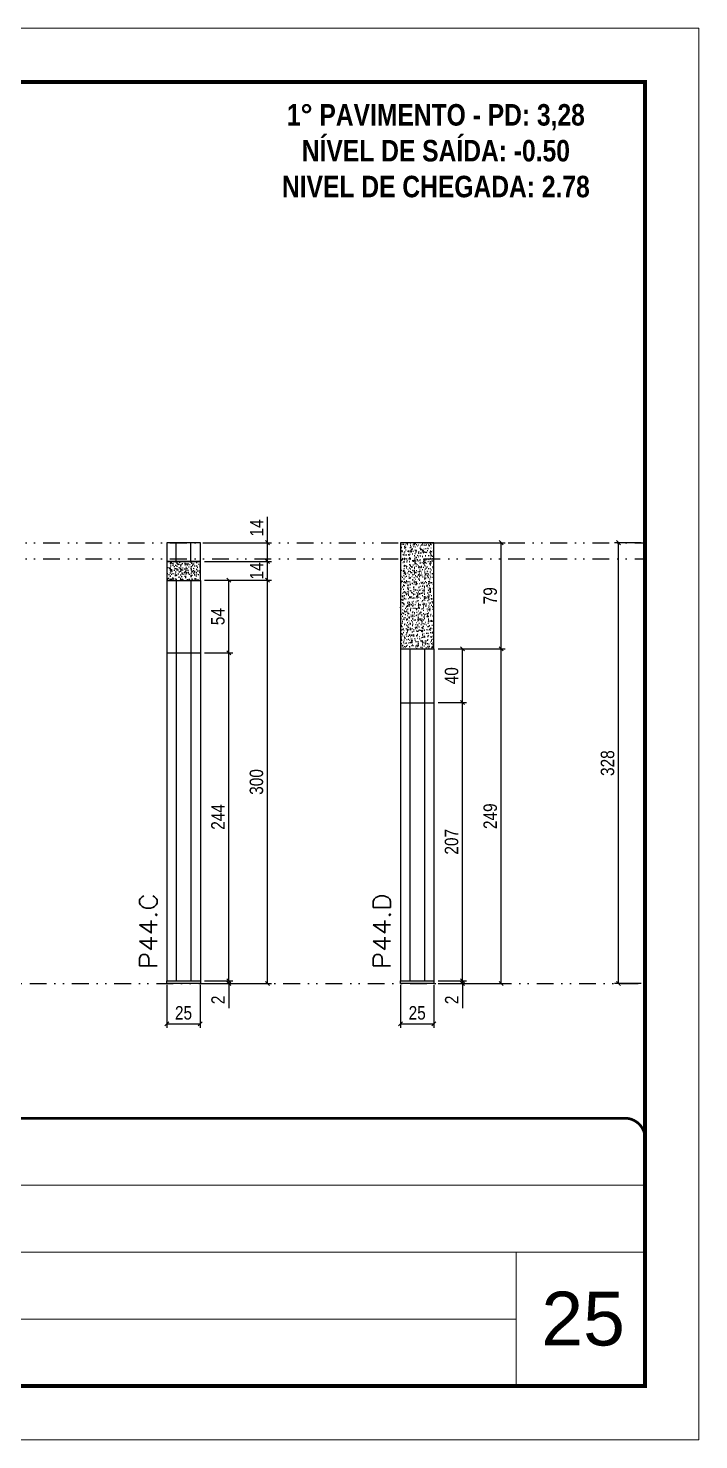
# Model space of a CAD drawing. Extents: x 14400 to 20667, y -21631 to 6985.
# Drawn here: x 15399 to 15898, y -957 to 93 of the extents above; entities that cross this region are included whole.
import ezdxf

# ---------------------------------------------------------------- set-up
doc = ezdxf.new("R2010")
doc.units = 0
for name, pattern in [('CONTINUO', [0]), ('DASHED', [0.75, 0.5, -0.25]), ('DIVIDE2', [0.625, 0.25, -0.125, 0, -0.125, 0, -0.125])]:
    doc.linetypes.add(name, pattern=pattern)
for name, color, linetype, lineweight in [('CARIMBO', 255, 'Continuous', 9), ('Folhas', 255, 'Continuous', 9), ('SARRAFO DE PRESSAO', 251, 'DASHED', 9), ('Texto Seção', 7, 'Continuous', 15)]:
    doc.layers.add(name, color=color, linetype=linetype, lineweight=lineweight)
for name, color, linetype in [('COTA', 241, 'Continuous'), ('NOMENCLATURA', 7, 'Continuous'), ('Nível', 160, 'Continuous'), ('Painéis', 200, 'Continuous'), ('SARR_2.2x7', 40, 'Continuous')]:
    doc.layers.add(name, color=color, linetype=linetype)
doc.styles.add('ARIAL', font='arial.ttf')
doc.styles.add('COTA TECNICA', font='techl___.ttf', dxfattribs={"height": 10})
doc.styles.add('COTA TECNICA-50', font='techl___.ttf', dxfattribs={"height": 10})
doc.styles.add('REGUA-120', font='ROMANS.shx', dxfattribs={"height": 15})
doc.styles.add('ROMANC', font='techb___.ttf', dxfattribs={"height": 2.5})
doc.dimstyles.new('COTA PAINEL-50', dxfattribs={"dimtxt": 10, "dimasz": 3, "dimexe": 3, "dimexo": 3, "dimgap": 3, "dimtad": 1, "dimdec": 1, "dimzin": 12, "dimdsep": 46, "dimtxsty": 'COTA TECNICA-50', "dimblk1": 'OBLIQUE', "dimblk2": 'OBLIQUE', "dimsah": 1, "dimcen": 0.9, "dimclrd": 4, "dimclre": 4, "dimclrt": 240, "dimadec": 1, "dimazin": 3, "dimtfac": 1, "dimtdec": 1, "dimtmove": 0, "dimatfit": 3, "dimfxl": 1, "dimtolj": 1, "dimtzin": 12, "dimarcsym": 0})
doc.dimstyles.new('PAINEL', dxfattribs={"dimtxt": 10, "dimasz": 3, "dimexe": 3, "dimexo": 3, "dimgap": 3, "dimtad": 1, "dimdec": 1, "dimzin": 12, "dimdsep": 46, "dimtxsty": 'COTA TECNICA', "dimblk1": 'OBLIQUE', "dimblk2": 'OBLIQUE', "dimsah": 1, "dimcen": 0.9, "dimclrd": 4, "dimclre": 4, "dimclrt": 240, "dimadec": 1, "dimazin": 3, "dimtfac": 1, "dimtdec": 1, "dimtmove": 0, "dimatfit": 3, "dimfxl": 1, "dimtolj": 1, "dimtzin": 12, "dimarcsym": 0})

# ---------------------------------------------------------------- blocks, each defined once
blk = doc.blocks.new('9999999999')
at = {"color": 30, "linetype": 'CONTINUO'}
for p, q in [((98564.6, 34379.6), (99584, 34379.6)), ((98564.6, 34329.8), (99488, 34329.8)), ((99584, 34329.8), (99488, 34329.8)), ((99488, 34329.8), (99488, 34230.2)), ((98564.6, 34280), (99488, 34280))]:
    blk.add_line(p, q, dxfattribs=at)
at = {"color": 30, "linetype": 'CONTINUO', "const_width": 2}
blk.add_lwpolyline([(99584, 34230.2), (99584, 34414.4, 0.414214), (99569, 34429.4), (98229, 34429.4, 0.414214), (98214, 34414.4), (98214, 34245.2, 0.414214), (98229, 34230.2), (99584, 34230.2)], format="xyb", dxfattribs=at)
at = {"layer": 'Folhas'}
blk.add_lwpolyline([(98139, 34190.2), (99624, 34190.2), (99624, 35240.2), (98139, 35240.2)], close=True, dxfattribs=at)
at = {"layer": 'Folhas', "color": 30, "const_width": 3}
blk.add_lwpolyline([(98214, 34230.2), (99584, 34230.2), (99584, 35200.2), (98214, 35200.2)], close=True, dxfattribs=at)
blk = doc.blocks.new('_Oblique')
at = {"color": 0, "linetype": 'ByBlock', "lineweight": -2}
blk.add_line((-0.5, -0.5), (0.5, 0.5), dxfattribs=at)
blk = doc.blocks.new('*D1474')
at = {"layer": 'COTA', "color": 4, "lineweight": -2, "transparency": 16777216}
for p, q in [((15855.5, -289.4), (15835.8, -289.4)), ((15838.8, -617.4), (15838.8, -289.4)), ((15855.5, -617.4), (15835.8, -617.4))]:
    blk.add_line(p, q, dxfattribs=at)
at = {"layer": 'Defpoints', "color": 0, "transparency": 16777216}
for p in [(15838.8, -289.4), (15858.5, -289.4), (15858.5, -617.4)]:
    blk.add_point(p, dxfattribs=at)
at = {"layer": 'COTA', "color": 4, "lineweight": -2, "transparency": 16777216, "xscale": 3, "yscale": 3, "zscale": 3}
for p, rotation in [((15838.8, -289.4), 90), ((15838.8, -617.4), 270)]:
    blk.add_blockref('_Oblique', p, dxfattribs=dict(at, rotation=rotation))
at = {"layer": 'COTA', "color": 240, "transparency": 16777216, "insert": (15830.6, -453.4), "char_height": 10, "attachment_point": 5, "rotation": 90, "style": 'COTA TECNICA'}
blk.add_mtext('\\A1;328', dxfattribs=at)
blk = doc.blocks.new('*D1450')
at = {"layer": 'COTA', "color": 4, "lineweight": -2, "transparency": 16777216}
for p, q in [((15502.5, -618.4), (15502.5, -650.3)), ((15527.5, -618.4), (15527.5, -650.3)), ((15502.5, -647.3), (15527.5, -647.3))]:
    blk.add_line(p, q, dxfattribs=at)
at = {"layer": 'Defpoints', "color": 0, "transparency": 16777216}
for p in [(15502.5, -615.4), (15527.5, -615.4), (15527.5, -647.3)]:
    blk.add_point(p, dxfattribs=at)
at = {"layer": 'COTA', "color": 4, "lineweight": -2, "transparency": 16777216, "xscale": 3, "yscale": 3, "zscale": 3, "rotation": 180}
blk.add_blockref('_Oblique', (15502.5, -647.3), dxfattribs=at)
at = {"layer": 'COTA', "color": 4, "lineweight": -2, "transparency": 16777216, "xscale": 3, "yscale": 3, "zscale": 3}
blk.add_blockref('_Oblique', (15527.5, -647.3), dxfattribs=at)
at = {"layer": 'COTA', "color": 240, "transparency": 16777216, "insert": (15515, -639.2), "char_height": 10, "attachment_point": 5, "style": 'COTA TECNICA'}
blk.add_mtext('\\A1;25', dxfattribs=at)
blk = doc.blocks.new('*D1451')
at = {"layer": 'COTA', "color": 4, "lineweight": -2, "transparency": 16777216}
for p, q in [((15530.5, -615.4), (15551.7, -615.4)), ((15530.5, -617.4), (15551.7, -617.4)), ((15548.7, -615.4), (15548.7, -612.4)), ((15548.7, -615.4), (15548.7, -617.4)), ((15548.7, -617.4), (15548.7, -635.6))]:
    blk.add_line(p, q, dxfattribs=at)
at = {"layer": 'Defpoints', "color": 0, "transparency": 16777216}
for p in [(15527.5, -615.4), (15527.5, -617.4), (15548.7, -615.4)]:
    blk.add_point(p, dxfattribs=at)
at = {"layer": 'COTA', "color": 4, "lineweight": -2, "transparency": 16777216, "xscale": 3, "yscale": 3, "zscale": 3}
for p, rotation in [((15548.7, -615.4), 270), ((15548.7, -617.4), 90)]:
    blk.add_blockref('_Oblique', p, dxfattribs=dict(at, rotation=rotation))
at = {"layer": 'COTA', "color": 240, "transparency": 16777216, "insert": (15540.7, -629.5), "char_height": 10, "attachment_point": 5, "rotation": 90, "style": 'COTA TECNICA-50'}
blk.add_mtext('\\A1;2', dxfattribs=at)
blk = doc.blocks.new('*D1452')
at = {"layer": 'COTA', "color": 4, "lineweight": -2, "transparency": 16777216}
for p, q in [((15530.5, -317.4), (15580.5, -317.4)), ((15577.5, -617.4), (15577.5, -317.4)), ((15530.5, -617.4), (15580.5, -617.4))]:
    blk.add_line(p, q, dxfattribs=at)
at = {"layer": 'Defpoints', "color": 0, "transparency": 16777216}
for p in [(15527.5, -317.4), (15577.5, -317.4), (15527.5, -617.4)]:
    blk.add_point(p, dxfattribs=at)
at = {"layer": 'COTA', "color": 4, "lineweight": -2, "transparency": 16777216, "xscale": 3, "yscale": 3, "zscale": 3}
for p, rotation in [((15577.5, -317.4), 90), ((15577.5, -617.4), 270)]:
    blk.add_blockref('_Oblique', p, dxfattribs=dict(at, rotation=rotation))
at = {"layer": 'COTA', "color": 240, "transparency": 16777216, "insert": (15569.3, -467.4), "char_height": 10, "attachment_point": 5, "rotation": 90, "style": 'COTA TECNICA-50'}
blk.add_mtext('\\A1;300', dxfattribs=at)
blk = doc.blocks.new('*D1476')
at = {"layer": 'COTA', "color": 4, "lineweight": -2, "transparency": 16777216}
for p, q in [((15530.5, -303.4), (15580.5, -303.4)), ((15577.5, -317.4), (15577.5, -303.4)), ((15530.5, -317.4), (15580.5, -317.4))]:
    blk.add_line(p, q, dxfattribs=at)
at = {"layer": 'Defpoints', "color": 0, "transparency": 16777216}
for p in [(15527.5, -303.4), (15577.5, -303.4), (15527.5, -317.4)]:
    blk.add_point(p, dxfattribs=at)
at = {"layer": 'COTA', "color": 4, "lineweight": -2, "transparency": 16777216, "xscale": 3, "yscale": 3, "zscale": 3}
for p, rotation in [((15577.5, -303.4), 90), ((15577.5, -317.4), 270)]:
    blk.add_blockref('_Oblique', p, dxfattribs=dict(at, rotation=rotation))
at = {"layer": 'COTA', "color": 240, "transparency": 16777216, "insert": (15569.4, -310.4), "char_height": 10, "attachment_point": 5, "rotation": 90, "style": 'COTA TECNICA'}
blk.add_mtext('\\A1;14', dxfattribs=at)
blk = doc.blocks.new('*D1477')
at = {"layer": 'COTA', "color": 4, "lineweight": -2, "transparency": 16777216}
for p, q in [((15530.5, -371.4), (15551.7, -371.4)), ((15548.7, -615.4), (15548.7, -371.4)), ((15530.5, -615.4), (15551.7, -615.4))]:
    blk.add_line(p, q, dxfattribs=at)
at = {"layer": 'Defpoints', "color": 0, "transparency": 16777216}
for p in [(15527.5, -371.4), (15548.7, -371.4), (15527.5, -615.4)]:
    blk.add_point(p, dxfattribs=at)
at = {"layer": 'COTA', "color": 4, "lineweight": -2, "transparency": 16777216, "xscale": 3, "yscale": 3, "zscale": 3}
for p, rotation in [((15548.7, -371.4), 90), ((15548.7, -615.4), 270)]:
    blk.add_blockref('_Oblique', p, dxfattribs=dict(at, rotation=rotation))
at = {"layer": 'COTA', "color": 240, "transparency": 16777216, "insert": (15540.6, -493.4), "char_height": 10, "attachment_point": 5, "rotation": 90, "style": 'COTA TECNICA'}
blk.add_mtext('\\A1;244', dxfattribs=at)
blk = doc.blocks.new('*D1478')
at = {"layer": 'COTA', "color": 4, "lineweight": -2, "transparency": 16777216}
for p, q in [((15577.5, -289.4), (15577.5, -270.3)), ((15530.5, -289.4), (15580.5, -289.4)), ((15577.5, -303.4), (15577.5, -289.4)), ((15530.5, -303.4), (15580.5, -303.4))]:
    blk.add_line(p, q, dxfattribs=at)
at = {"layer": 'Defpoints', "color": 0, "transparency": 16777216}
for p in [(15527.5, -289.4), (15577.5, -289.4), (15527.5, -303.4)]:
    blk.add_point(p, dxfattribs=at)
at = {"layer": 'COTA', "color": 4, "lineweight": -2, "transparency": 16777216, "xscale": 3, "yscale": 3, "zscale": 3}
for p, rotation in [((15577.5, -289.4), 90), ((15577.5, -303.4), 270)]:
    blk.add_blockref('_Oblique', p, dxfattribs=dict(at, rotation=rotation))
at = {"layer": 'COTA', "color": 240, "transparency": 16777216, "insert": (15569.4, -278.4), "char_height": 10, "attachment_point": 5, "rotation": 90, "style": 'COTA TECNICA'}
blk.add_mtext('\\A1;14', dxfattribs=at)
blk = doc.blocks.new('*D1479')
at = {"layer": 'COTA', "color": 4, "lineweight": -2, "transparency": 16777216}
for p, q in [((15530.5, -317.4), (15551.7, -317.4)), ((15548.7, -371.4), (15548.7, -317.4)), ((15530.5, -371.4), (15551.7, -371.4))]:
    blk.add_line(p, q, dxfattribs=at)
at = {"layer": 'Defpoints', "color": 0, "transparency": 16777216}
for p in [(15527.5, -317.4), (15548.7, -317.4), (15527.5, -371.4)]:
    blk.add_point(p, dxfattribs=at)
at = {"layer": 'COTA', "color": 4, "lineweight": -2, "transparency": 16777216, "xscale": 3, "yscale": 3, "zscale": 3}
for p, rotation in [((15548.7, -317.4), 90), ((15548.7, -371.4), 270)]:
    blk.add_blockref('_Oblique', p, dxfattribs=dict(at, rotation=rotation))
at = {"layer": 'COTA', "color": 240, "transparency": 16777216, "insert": (15540.6, -344.4), "char_height": 10, "attachment_point": 5, "rotation": 90, "style": 'COTA TECNICA'}
blk.add_mtext('\\A1;54', dxfattribs=at)
blk = doc.blocks.new('*D1453')
at = {"layer": 'COTA', "color": 4, "lineweight": -2, "transparency": 16777216}
for p, q in [((15676.4, -618.4), (15676.4, -650.3)), ((15701.4, -618.4), (15701.4, -650.3)), ((15676.4, -647.3), (15701.4, -647.3))]:
    blk.add_line(p, q, dxfattribs=at)
at = {"layer": 'Defpoints', "color": 0, "transparency": 16777216}
for p in [(15676.4, -615.4), (15701.4, -615.4), (15701.4, -647.3)]:
    blk.add_point(p, dxfattribs=at)
at = {"layer": 'COTA', "color": 4, "lineweight": -2, "transparency": 16777216, "xscale": 3, "yscale": 3, "zscale": 3, "rotation": 180}
blk.add_blockref('_Oblique', (15676.4, -647.3), dxfattribs=at)
at = {"layer": 'COTA', "color": 4, "lineweight": -2, "transparency": 16777216, "xscale": 3, "yscale": 3, "zscale": 3}
blk.add_blockref('_Oblique', (15701.4, -647.3), dxfattribs=at)
at = {"layer": 'COTA', "color": 240, "transparency": 16777216, "insert": (15688.9, -639.2), "char_height": 10, "attachment_point": 5, "style": 'COTA TECNICA'}
blk.add_mtext('\\A1;25', dxfattribs=at)
blk = doc.blocks.new('*D1454')
at = {"layer": 'COTA', "color": 4, "lineweight": -2, "transparency": 16777216}
for p, q in [((15704.4, -615.4), (15725.6, -615.4)), ((15704.4, -617.4), (15725.6, -617.4)), ((15722.6, -615.4), (15722.6, -612.4)), ((15722.6, -615.4), (15722.6, -617.4)), ((15722.6, -617.4), (15722.6, -635.6))]:
    blk.add_line(p, q, dxfattribs=at)
at = {"layer": 'Defpoints', "color": 0, "transparency": 16777216}
for p in [(15701.4, -615.4), (15701.4, -617.4), (15722.6, -615.4)]:
    blk.add_point(p, dxfattribs=at)
at = {"layer": 'COTA', "color": 4, "lineweight": -2, "transparency": 16777216, "xscale": 3, "yscale": 3, "zscale": 3}
for p, rotation in [((15722.6, -615.4), 270), ((15722.6, -617.4), 90)]:
    blk.add_blockref('_Oblique', p, dxfattribs=dict(at, rotation=rotation))
at = {"layer": 'COTA', "color": 240, "transparency": 16777216, "insert": (15714.6, -629.5), "char_height": 10, "attachment_point": 5, "rotation": 90, "style": 'COTA TECNICA-50'}
blk.add_mtext('\\A1;2', dxfattribs=at)
blk = doc.blocks.new('*D1455')
at = {"layer": 'COTA', "color": 4, "lineweight": -2, "transparency": 16777216}
for p, q in [((15704.4, -368.4), (15754.4, -368.4)), ((15751.4, -617.4), (15751.4, -368.4)), ((15704.4, -617.4), (15754.4, -617.4))]:
    blk.add_line(p, q, dxfattribs=at)
at = {"layer": 'Defpoints', "color": 0, "transparency": 16777216}
for p in [(15701.4, -368.4), (15751.4, -368.4), (15701.4, -617.4)]:
    blk.add_point(p, dxfattribs=at)
at = {"layer": 'COTA', "color": 4, "lineweight": -2, "transparency": 16777216, "xscale": 3, "yscale": 3, "zscale": 3}
for p, rotation in [((15751.4, -368.4), 90), ((15751.4, -617.4), 270)]:
    blk.add_blockref('_Oblique', p, dxfattribs=dict(at, rotation=rotation))
at = {"layer": 'COTA', "color": 240, "transparency": 16777216, "insert": (15743.3, -492.9), "char_height": 10, "attachment_point": 5, "rotation": 90, "style": 'COTA TECNICA-50'}
blk.add_mtext('\\A1;249', dxfattribs=at)
blk = doc.blocks.new('*D1480')
at = {"layer": 'COTA', "color": 4, "lineweight": -2, "transparency": 16777216}
for p, q in [((15704.4, -289.4), (15754.4, -289.4)), ((15751.4, -368.4), (15751.4, -289.4)), ((15704.4, -368.4), (15754.4, -368.4))]:
    blk.add_line(p, q, dxfattribs=at)
at = {"layer": 'Defpoints', "color": 0, "transparency": 16777216}
for p in [(15701.4, -289.4), (15751.4, -289.4), (15701.4, -368.4)]:
    blk.add_point(p, dxfattribs=at)
at = {"layer": 'COTA', "color": 4, "lineweight": -2, "transparency": 16777216, "xscale": 3, "yscale": 3, "zscale": 3}
for p, rotation in [((15751.4, -289.4), 90), ((15751.4, -368.4), 270)]:
    blk.add_blockref('_Oblique', p, dxfattribs=dict(at, rotation=rotation))
at = {"layer": 'COTA', "color": 240, "transparency": 16777216, "insert": (15743.3, -328.9), "char_height": 10, "attachment_point": 5, "rotation": 90, "style": 'COTA TECNICA'}
blk.add_mtext('\\A1;79', dxfattribs=at)
blk = doc.blocks.new('*D1481')
at = {"layer": 'COTA', "color": 4, "lineweight": -2, "transparency": 16777216}
for p, q in [((15704.4, -408.4), (15725.6, -408.4)), ((15722.6, -615.4), (15722.6, -408.4)), ((15704.4, -615.4), (15725.6, -615.4))]:
    blk.add_line(p, q, dxfattribs=at)
at = {"layer": 'Defpoints', "color": 0, "transparency": 16777216}
for p in [(15701.4, -408.4), (15722.6, -408.4), (15701.4, -615.4)]:
    blk.add_point(p, dxfattribs=at)
at = {"layer": 'COTA', "color": 4, "lineweight": -2, "transparency": 16777216, "xscale": 3, "yscale": 3, "zscale": 3}
for p, rotation in [((15722.6, -408.4), 90), ((15722.6, -615.4), 270)]:
    blk.add_blockref('_Oblique', p, dxfattribs=dict(at, rotation=rotation))
at = {"layer": 'COTA', "color": 240, "transparency": 16777216, "insert": (15714.5, -511.9), "char_height": 10, "attachment_point": 5, "rotation": 90, "style": 'COTA TECNICA'}
blk.add_mtext('\\A1;207', dxfattribs=at)
blk = doc.blocks.new('*D1482')
at = {"layer": 'COTA', "color": 4, "lineweight": -2, "transparency": 16777216}
for p, q in [((15704.4, -368.4), (15725.6, -368.4)), ((15722.6, -408.4), (15722.6, -368.4)), ((15704.4, -408.4), (15725.6, -408.4))]:
    blk.add_line(p, q, dxfattribs=at)
at = {"layer": 'Defpoints', "color": 0, "transparency": 16777216}
for p in [(15701.4, -368.4), (15722.6, -368.4), (15701.4, -408.4)]:
    blk.add_point(p, dxfattribs=at)
at = {"layer": 'COTA', "color": 4, "lineweight": -2, "transparency": 16777216, "xscale": 3, "yscale": 3, "zscale": 3}
for p, rotation in [((15722.6, -368.4), 90), ((15722.6, -408.4), 270)]:
    blk.add_blockref('_Oblique', p, dxfattribs=dict(at, rotation=rotation))
at = {"layer": 'COTA', "color": 240, "transparency": 16777216, "insert": (15714.5, -388.4), "char_height": 10, "attachment_point": 5, "rotation": 90, "style": 'COTA TECNICA'}
blk.add_mtext('\\A1;40', dxfattribs=at)

msp = doc.modelspace()

# ---------------------------------------------------------------- hatches: boundary and pattern name
at = {"layer": 'COTA'}
h = msp.add_hatch(dxfattribs=at)
h.set_pattern_fill('AR-CONC', color=256, scale=0.03)
h.set_pattern_definition([(50, (-3060.6543, -4594.3004), (5.4655401, -0.4781726), [0.5715, -6.2865]), (355, (-3060.654, -4594.3004), (-1.0573026, 5.7317054), [0.4572, -5.0292175]), (100.451445, (-3060.199, -4594.3403), (4.4082374, 5.2535326), [0.4857003, -5.3427073]), (46.1842, (-3060.654, -4592.7764), (8.1323712, -1.2612698), [0.85725, -9.42975]), (96.635558, (-3059.9766, -4592.8815), (7.122124, 7.4227837), [0.7285507, -8.0140682]), (351.18415, (-3060.654, -4592.7764), (7.122124, 7.4227837), [0.685799, -7.543792]), (21, (-3059.8923, -4593.1574), (4.5484317, -3.0679559), [0.5715, -6.2865]), (326, (-3059.892, -4593.1574), (1.8540609, 5.525639), [0.4572, -5.0292]), (71.451445, (-3059.513, -4593.413), (6.4024926, 2.457683), [0.4857003, -5.3426981]), (37.5, (-3060.6543, -4594.3004), (0.0926581, 2.53665117), [0, -4.96824, 0, -5.1054, 0, -5.04825]), (7.5, (-3060.6543, -4594.3004), (2.00458988, 3.00541724), [0, -2.91084, 0, -4.85394, 0, -1.92405]), (327.5, (-3062.3535, -4594.3004), (4.06771786, -0.17186232), [0, -1.905, 0, -5.9436, 0, -7.8867]), (317.5, (-3063.1155, -4594.3004), (4.44387544, 0.7627947), [0, -2.4765, 0, -3.94716, 0, -5.6007])])
h.paths.add_polyline_path([(15701.4, -289.44), (15676.4, -289.44), (15676.4, -368.44), (15701.4, -368.44)])
h = msp.add_hatch(dxfattribs=at)
h.set_pattern_fill('AR-CONC', color=256, scale=0.03)
h.set_pattern_definition([(50, (-3234.528, -4592.3004), (5.4655401, -0.4781726), [0.5715, -6.2865]), (355, (-3234.528, -4592.3004), (-1.0573026, 5.7317054), [0.4572, -5.0292175]), (100.451445, (-3234.0725, -4592.3403), (4.4082374, 5.2535326), [0.4857003, -5.3427073]), (46.1842, (-3234.528, -4590.7764), (8.1323712, -1.2612698), [0.85725, -9.42975]), (96.635558, (-3233.85, -4590.8815), (7.122124, 7.4227837), [0.7285507, -8.0140682]), (351.18415, (-3234.528, -4590.7764), (7.122124, 7.4227837), [0.685799, -7.543792]), (21, (-3233.766, -4591.1574), (4.5484317, -3.0679559), [0.5715, -6.2865]), (326, (-3233.766, -4591.1574), (1.8540609, 5.525639), [0.4572, -5.0292]), (71.451445, (-3233.387, -4591.413), (6.4024926, 2.457683), [0.4857003, -5.3426981]), (37.5, (-3234.528, -4592.3004), (0.0926581, 2.53665117), [0, -4.96824, 0, -5.1054, 0, -5.04825]), (7.5, (-3234.528, -4592.3004), (2.00458988, 3.00541724), [0, -2.91084, 0, -4.85394, 0, -1.92405]), (327.5, (-3236.2272, -4592.3004), (4.06771786, -0.17186232), [0, -1.905, 0, -5.9436, 0, -7.8867]), (317.5, (-3236.9892, -4592.3004), (4.44387544, 0.7627947), [0, -2.4765, 0, -3.94716, 0, -5.6007])])
h.paths.add_polyline_path([(15502.53, -317.44), (15527.53, -317.44), (15527.53, -303.44), (15502.53, -303.44)])

# ---------------------------------------------------------------- linework, layer by layer
for points in [[(15676.4, -368.44), (15701.4, -368.44), (15701.4, -289.44), (15676.4, -289.44)], [(15502.53, -317.44), (15527.53, -317.44), (15527.53, -303.44), (15502.53, -303.44)]]:
    msp.add_lwpolyline(points, close=True, dxfattribs=at)
at = {"layer": 'Nível', "color": 4, "linetype": 'DIVIDE2', "ltscale": 50}
for p, q in [((14875.89, -289.44), (15858.47, -289.44)), ((14875.89, -301.44), (15858.47, -301.44)), ((14488.47, -617.44), (15858.47, -617.44))]:
    msp.add_line(p, q, dxfattribs=at)
at = {"layer": 'Painéis'}
for p, q in [((15502.53, -317.44), (15502.53, -615.44)), ((15502.53, -317.44), (15527.53, -317.44)), ((15527.53, -317.44), (15527.53, -615.44)), ((15502.53, -371.44), (15527.53, -371.44)), ((15676.4, -368.44), (15676.4, -615.44)), ((15676.4, -368.44), (15701.4, -368.44)), ((15701.4, -368.44), (15701.4, -615.44)), ((15676.4, -408.44), (15701.4, -408.44)), ((15502.53, -615.44), (15527.53, -615.44)), ((15502.53, -617.44), (15502.53, -615.44)), ((15527.53, -617.44), (15502.53, -617.44)), ((15527.53, -615.44), (15527.53, -617.44)), ((15676.4, -615.44), (15701.4, -615.44)), ((15676.4, -617.44), (15676.4, -615.44)), ((15701.4, -617.44), (15676.4, -617.44)), ((15701.4, -615.44), (15701.4, -617.44))]:
    msp.add_line(p, q, dxfattribs=at)
msp.add_lwpolyline([(15502.53, -303.44), (15527.53, -303.44), (15527.53, -289.44), (15502.53, -289.44)], close=True, dxfattribs=at)
at = {"layer": 'SARR_2.2x7'}
for p, q in [((15509.53, -303.44), (15509.53, -289.44)), ((15520.53, -303.44), (15520.53, -289.44)), ((15509.53, -317.44), (15509.53, -615.44)), ((15520.53, -317.44), (15520.53, -615.44)), ((15683.4, -368.44), (15683.4, -615.44)), ((15694.4, -368.44), (15694.4, -615.44))]:
    msp.add_line(p, q, dxfattribs=at)

# ---------------------------------------------------------------- block references
at = {"layer": 'SARRAFO DE PRESSAO', "color": 6, "linetype": 'ByBlock'}
msp.add_blockref('9999999999', (-83725.51, -35146.93), dxfattribs=at)

# ---------------------------------------------------------------- texts
at = {"layer": 'CARIMBO', "style": 'ARIAL'}
msp.add_text('25', height=40, dxfattribs=at).set_placement((15781.33, -886.58))
at = {"layer": 'NOMENCLATURA', "color": 2, "insert": (15702.79, 36.86), "char_height": 16, "attachment_point": 2, "style": 'ROMANC'}
msp.add_mtext_dynamic_manual_height_columns('1° PAVIMENTO - PD: 3,28\\PNÍVEL DE SAÍDA: -0.50\\PNIVEL DE CHEGADA: 2.78', width=432.3511, gutter_width=1, heights=[0], dxfattribs=at)
at = {"layer": 'Texto Seção', "style": 'REGUA-120', "width": 1.1}
for s, p in [('P44.C', (15495.28, -606.68)), ('P44.D', (15669.15, -606.68))]:
    msp.add_text(s, height=13, rotation=90, dxfattribs=at).set_placement(p)

# ---------------------------------------------------------------- dimensions: what is measured, and where the dimension line sits
at = {"layer": 'COTA'}
for base, p1, p2, dimstyle, picture, middle in [((15577.52, -289.44), (15527.53, -303.44), (15527.53, -289.44), 'PAINEL', '*D1478', (15569.44, -278.38)), ((15751.39, -289.44), (15701.4, -368.44), (15701.4, -289.44), 'PAINEL', '*D1480', (15743.29, -328.94)), ((15838.81, -289.44), (15858.47, -617.44), (15858.47, -289.44), 'PAINEL', '*D1474', (15830.57, -453.44)), ((15577.52, -317.44), (15527.53, -617.44), (15527.53, -317.44), 'COTA PAINEL-50', '*D1452', (15569.3, -467.44)), ((15548.72, -317.44), (15527.53, -371.44), (15527.53, -317.44), 'PAINEL', '*D1479', (15540.61, -344.44)), ((15751.39, -368.44), (15701.4, -617.44), (15701.4, -368.44), 'COTA PAINEL-50', '*D1455', (15743.29, -492.94)), ((15722.59, -368.44), (15701.4, -408.44), (15701.4, -368.44), 'PAINEL', '*D1482', (15714.49, -388.44)), ((15548.72, -371.44), (15527.53, -615.44), (15527.53, -371.44), 'PAINEL', '*D1477', (15540.65, -493.44)), ((15722.59, -408.44), (15701.4, -615.44), (15701.4, -408.44), 'PAINEL', '*D1481', (15714.49, -511.94))]:
    dim = msp.add_linear_dim(base=base, p1=p1, p2=p2, angle=90, dimstyle=dimstyle, dxfattribs=at)
    dim.commit()
    dim.dimension.update_dxf_attribs({"geometry": picture, "text_midpoint": middle})
for base, p1, p2, dimstyle, picture, middle in [((15577.52, -303.44), (15527.53, -317.44), (15527.53, -303.44), 'PAINEL', '*D1476', (15577.52, -310.44)), ((15548.72, -615.44), (15527.53, -617.44), (15527.53, -615.44), 'COTA PAINEL-50', '*D1451', (15548.72, -629.5)), ((15722.59, -615.44), (15701.4, -617.44), (15701.4, -615.44), 'COTA PAINEL-50', '*D1454', (15722.59, -629.5))]:
    dim = msp.add_linear_dim(base=base, p1=p1, p2=p2, angle=90, dimstyle=dimstyle, dxfattribs=at)
    dim.commit()
    dim.dimension.update_dxf_attribs({"geometry": picture, "text_midpoint": middle, "dimtype": 160})
for base, p1, p2, picture, middle in [((15527.53, -647.33), (15502.53, -615.44), (15527.53, -615.44), '*D1450', (15515.03, -639.22)), ((15701.4, -647.33), (15676.4, -615.44), (15701.4, -615.44), '*D1453', (15688.9, -639.22))]:
    dim = msp.add_linear_dim(base=base, p1=p1, p2=p2, dimstyle='PAINEL', override={"dimarcsym": 2}, dxfattribs=at)
    dim.commit()
    dim.dimension.update_dxf_attribs({"geometry": picture, "text_midpoint": middle})

doc.saveas('drawing.dxf')
